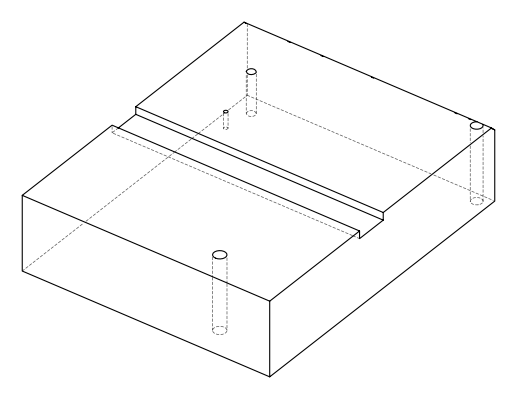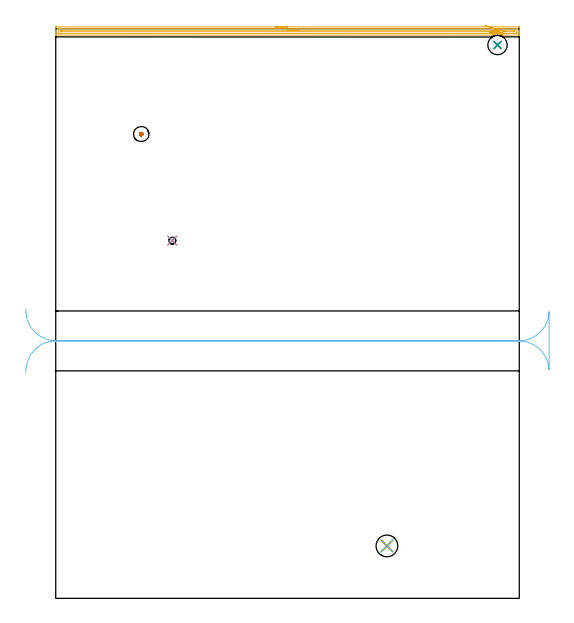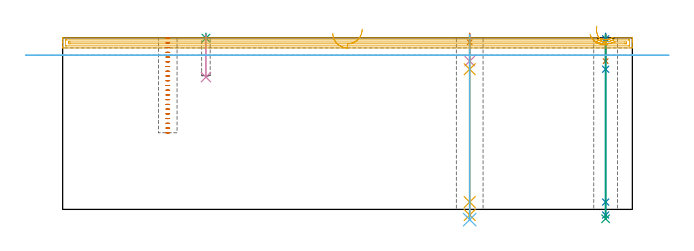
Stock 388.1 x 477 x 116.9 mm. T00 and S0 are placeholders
(PLAN: 13 operations, 10 tool changes, 15.8 min)
(1 SPOT_DRILL | STEP1HOLE | NXT0321_9005460120000 | 0.05 min | 181 mm3)
(2 SPOT_DRILL_1 | STEP1HOLE_1 | NXT0321_9005460120000 | 0.03 min | 3 mm3)
(3 SPOT_DRILL_2 | STEP1POCKET | NXT0321_9005460120000 | 0.03 min | 0 mm3)
(4 DRILL_BLIND_HOLE_INTO_CENTER | STEP1HOLE | NXT0301_077 | 0.07 min | 1127 mm3)
(5 GUN_DRILL_THROUGH_HOLE | STEP1HOLE | UGT0307_007 | 0.59 min | 7975 mm3)
(6 DRILL_TO_ENLARGE_THROUGH_HOLE | STEP1HOLE | UGT0301_251 | 0.51 min | 21062 mm3)
(7 DRILL_BLIND_HOLE_INTO_CENTER_1 | STEP1HOLE_1 | NXT0301_077 | 0.07 min | 1280 mm3)
(8 GUN_DRILL_THROUGH_HOLE_1 | STEP1HOLE_1 | UGT0307_007 | 0.58 min | 7979 mm3)
(9 DRILL_TO_ENLARGE_THROUGH_HOLE_1 | STEP1HOLE_1 | UGT0301_286 | 0.5 min | 14773 mm3)
(10 DRILL_BLIND_HOLE_INTO_CENTER_2 | STEP1POCKET | NXT0301_029 | 0.12 min | 677 mm3)
(11 AREA_MILL | FG_CHAMFER_SURFACE | UGT0205_001 | 9.63 min | 9238 mm3)
(12 MILL_RECTANGULAR_SLOT | SLOT_RECTANGULAR | UGT0201_020 | Follow Part, ap 12.5, ae 75% | 2.51 min | 229481 mm3)
(13 MILL_BLIND_HOLE_FROM_SOLID_MATERIAL | STEP1POCKET_1 | NXT0201_010 | Spiral | 1.09 min | 8188 mm3)
(TOOL NXT0321_9005460120000 | NC Spot Drill, 142deg, 12mm, Carbide, Uncoated | D12 PA142 FL30 Z2)
(TOOL NXT0301_077 | Carbide Drill 10.6mm [860.1-1060-053A1-MM 2214] | D10.6 PA140 FL71 Z2)
(TOOL UGT0307_007 | Gun Drill 10 mm | D10 PA130 FL24 Z1)
(TOOL UGT0301_251 | Twist Drill 18.2 mm | D18.2 PA118 FL135 Z2)
(TOOL UGT0301_286 | Twist Drill 16.2 mm | D16.2 PA118 FL125 Z2)
(TOOL NXT0301_029 | Carbide Drill 5.8mm [860.1-0580-017A1-MM 2214] | D5.8 PA140 FL28 Z2)
(TOOL UGT0205_001 | Chamfer Mill 20 x 3 x 45 deg. | D20 FL50 Z2)
(TOOL UGT0201_020 | End mill 50 mm | D50 FL50 Z4)
(TOOL NXT0201_010 | ENDMILL 10mm [2P460-1000-NA 1630] | D10 FL30 Z6)
(OP 1 SPOT_DRILL)
G17 G21 G94 G90
T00 M6
G54
G17 G0 G90 X277.3 Y43.9 S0 M3
G43 Z126.9 H0
G94 G81 G98 Z113.9 F250. R119.9
G80
M5
M2
(OP 2 SPOT_DRILL_1)
G17 G21 G94 G90
T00 M6
G54
G17 G0 G90 X369.9 Y463.3 S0 M3
G43 Z126.9 H0
G94 G81 G98 Z116.203 F250. R119.9
G80
M5
M2
(OP 3 SPOT_DRILL_2)
G17 G21 G94 G90
T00 M6
G54
G17 G0 G90 X97.6 Y299.5 S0 M3
G43 Z126.9 H0
G94 G81 G98 Z116.65 F250. R119.9
G80
M5
M2
(OP 4 DRILL_BLIND_HOLE_INTO_CENTER)
G17 G21 G94 G90
T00 M6
G54
G17 G0 G90 X277.3 Y43.9 S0 M3
G43 Z126.9 H1
G94 G81 G98 Z101. F250. R118.9
G80
M5
M2
(OP 5 GUN_DRILL_THROUGH_HOLE)
G17 G21 G94 G90
T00 M6
G54
G17 G0 G90 X277.3 Y43.9 M8
G43 Z126.9 H0
Z114.422
S716 M3
G94 G1 Z95.488 F125. M26
G4 X.084
Z5. F250.
G4 X.084
Z-3.832 F125.
G4 X.084
M5
M9
G0 Z114.422
Z126.9
M2
(OP 6 DRILL_TO_ENLARGE_THROUGH_HOLE)
G17 G21 G94 G90
T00 M6
G54
G17 G0 G90 X277.3 Y43.9 S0 M3
G43 Z126.9 H0
G94 G73 G98 Z-6.968 F250. Q17.695 R118.9
G80
M5
M2
(OP 7 DRILL_BLIND_HOLE_INTO_CENTER_1)
G17 G21 G94 G90
T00 M6
G54
G17 G0 G90 X369.9 Y463.3 S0 M3
G43 Z126.9 H1
G94 G81 G98 Z101. F250. R118.9
G80
M5
M2
(OP 8 GUN_DRILL_THROUGH_HOLE_1)
G17 G21 G94 G90
T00 M6
G54
G17 G0 G90 X369.9 Y463.3 M8
G43 Z126.9 H0
Z113.147
S716 M3
G94 G1 Z95.488 F125. M26
G4 X.084
Z5. F250.
G4 X.084
Z-3.832 F125.
G4 X.084
M5
M9
G0 Z113.147
Z126.9
M2
(OP 9 DRILL_TO_ENLARGE_THROUGH_HOLE_1)
G17 G21 G94 G90
T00 M6
G54
G17 G0 G90 X369.9 Y463.3 S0 M3
G43 Z126.9 H0
G94 G73 G98 Z-6.367 F250. Q15.408 R118.9
G80
M5
M2
(OP 10 DRILL_BLIND_HOLE_INTO_CENTER_2)
G17 G21 G94 G90
T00 M6
G54
G17 G0 G90 X97.6 Y299.5 S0 M3
G43 Z126.9 H1
G94 G81 G98 Z90.1 F250. R118.9
G80
M5
M2
(OP 11 AREA_MILL)
G17 G21 G94 G90
T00 M6
G54
G17 G0 G90 X184.05 Y478.5 S1061 M3
G43 Z126.9 H0
Z120.
G94 G1 X184.088 Z119.128 F250.
X184.202 Z118.264
X184.391 Z117.412
X184.653 Z116.58
X184.987 Z115.774
X185.39 Z115.
X185.858 Z114.264
X186.39 Z113.572
X186.979 Z112.929
X187.622 Z112.34
X188.314 Z111.809
X189.05 Z111.34
X189.824 Z110.937
X190.63 Z110.603
X191.462 Z110.341
X192.314 Z110.152
X193.178 Z110.038
X194.05 Z110.
X387.481 Y478.499 Z110.001
X387.867 Y478.497 Z110.002
X388.09 Y478.492 Z110.005
X388.1 Y478.118 Z110.379
Y474.612 Z113.883
Y474.074 Z114.423
Y473.735 Z114.761
Y473.197 Z115.299
Y472.859 Z115.636
Y472.181 Z116.318
Y471.895 Z116.604
X388.098 Y471.746 Z116.747
X388.09 Y471.602 Z116.889
X387.927 Y471.6 Z116.9
X374.972
X374.305 Y471.602 Z116.887
X374.164 Y471.681 Z116.817
X373.992 Y471.785 Z116.713
X373.548 Y472.021 Z116.478
X373.186 Y472.195 Z116.301
X373.089 Y472.243 Z116.255
X373.008 Y472.274 Z116.225
X372.899 Y472.316 Z116.183
X372.739 Y472.374 Z116.12
X372.65 Y472.409 Z116.087
X372.499 Y472.46 Z116.038
X372.206 Y472.557 Z115.941
X371.76 Y472.674 Z115.824
X371.313 Y472.767 Z115.732
X371.245 Y472.777 Z115.722
X370.867 Y472.832 Z115.663
X370.811 Y472.837 Z115.657
X370.754 Y472.843 Z115.652
X370.622 Y472.857 Z115.64
X370.608 Y472.859 Z115.639
X370.505 Y472.868 Z115.627
X370.42 Y472.877 Z115.619
X370.196 Y472.89 Z115.608
X369.897 Y472.897 Z115.601
X369.861 Y472.898 Z115.6
X369.756 Y472.893 Z115.595
X369.715 Y472.888 Z115.597
X369.526 Y472.884 Z115.609
X369.079 Y472.851 Z115.647
X368.633 Y472.791 Z115.705
X368.186 Y472.706 Z115.789
X367.825 Y472.616 Z115.877
X367.74 Y472.597 Z115.9
X367.736 Y472.596 Z115.902
X367.639 Y472.567 Z115.932
X367.567 Y472.544 Z115.954
X367.378 Y472.483 Z116.01
X367.292 Y472.457 Z116.037
X366.847 Y472.298 Z116.199
X366.712 Y472.243 Z116.256
X366.33 Y472.061 Z116.434
X366.176 Y471.982 Z116.514
X365.954 Y471.869 Z116.629
X365.862 Y471.816 Z116.682
X365.747 Y471.75 Z116.747
X365.627 Y471.678 Z116.819
X365.504 Y471.605 Z116.891
X365.145 Y471.6 Z116.9
X0.172
X0.01 Y471.602 Z116.888
X0. Y471.747 Z116.745
Y471.895 Z116.604
Y472.181 Z116.318
Y472.859 Z115.636
Y474.074 Z114.423
Y474.612 Z113.883
Y477.849 Z110.648
X0.003 Y478.118 Z110.379
X0.01 Y478.492 Z110.005
X0.233 Y478.497 Z110.002
X0.619 Y478.5 Z110.
X194.05
Y477.086 Z111.414
X385.694 Y477.085 Z111.415
X385.854 Y477.084 Z111.416
X386.048 Y477.08 Z111.42
X386.088 Y477.079 Z111.421
X386.093 Y477.052 Z111.448
X386.096 Y477.02 Z111.48
X386.099 Y476.843 Z111.657
X386.1 Y473.337 Z115.163
X386.098 Y473.204 Z115.296
X386.094 Y473.098 Z115.402
X386.09 Y473.031 Z115.469
X386.059 Y473.021 Z115.479
X385.694 Y473.016 Z115.484
X385.534 Y473.015 Z115.485
X375.34
X375.156 Y473.016 Z115.484
X375.065 Y473.019 Z115.481
X375.021 Y473.021 Z115.479
X374.972 Y473.042 Z115.458
X374.496 Y473.268 Z115.232
X374.079 Y473.465 Z115.035
X373.966 Y473.513 Z114.987
X373.884 Y473.544 Z114.956
X373.361 Y473.735 Z114.765
X373.186 Y473.794 Z114.706
X373.098 Y473.821 Z114.679
X372.292 Y474.031 Z114.469
X371.909 Y474.111 Z114.389
X371.399 Y474.193 Z114.307
X370.869 Y474.255 Z114.245
X370.505 Y474.285 Z114.215
X369.924 Y474.306 Z114.194
X369.612 Y474.302 Z114.198
X369.068 Y474.269 Z114.231
X368.9 Y474.255 Z114.245
X368.718 Y474.236 Z114.264
X368.268 Y474.177 Z114.323
X367.825 Y474.097 Z114.403
X367.52 Y474.034 Z114.466
X366.931 Y473.884 Z114.616
X366.814 Y473.851 Z114.649
X366.437 Y473.735 Z114.765
X366.081 Y473.61 Z114.89
X366.038 Y473.593 Z114.907
X365.73 Y473.468 Z115.032
X365.516 Y473.371 Z115.129
X365.145 Y473.197 Z115.303
X364.792 Y473.03 Z115.47
X364.618 Y473.021 Z115.479
X364.251 Y473.016 Z115.484
X364.092 Y473.015 Z115.485
X2.406
X2.246 Y473.016 Z115.484
X2.052 Y473.02 Z115.48
X2.012 Y473.021 Z115.479
X2.007 Y473.048 Z115.452
X2.004 Y473.08 Z115.42
X2.001 Y473.257 Z115.243
X2. Y476.763 Z111.737
X2.002 Y476.896 Z111.604
X2.006 Y477.002 Z111.498
X2.01 Y477.069 Z111.431
X2.041 Y477.079 Z111.421
X2.406 Y477.084 Z111.416
X2.566 Y477.085 Z111.415
X194.05 Y477.086 Z111.414
Y475.671 Z112.829
X368.532
X368.718 Y475.67 Z112.83
X368.553 Y475.65 Z112.85
X368.019 Y475.585 Z112.915
X367.825 Y475.56 Z112.94
X367.762 Y475.55 Z112.95
X367.411 Y475.488 Z113.012
X367.014 Y475.407 Z113.093
X366.931 Y475.388 Z113.112
X366.304 Y475.228 Z113.272
X366.038 Y475.152 Z113.348
X365.62 Y475.021 Z113.479
X365.145 Y474.853 Z113.647
X364.968 Y474.785 Z113.715
X364.538 Y474.612 Z113.888
X364.34 Y474.524 Z113.976
X364.251 Y474.485 Z114.015
X364.158 Y474.446 Z114.054
X364.073 Y474.435 Z114.065
X363.898 Y474.433 Z114.067
X363.544 Y474.429 Z114.071
X5.087
X4.378 Y474.43 Z114.07
X4.193 Y474.432 Z114.068
X4.016 Y474.435 Z114.065
X4.008 Y474.612 Z113.888
X4.003 Y474.798 Z113.702
X4.01 Y475.488 Z113.012
X4.013 Y475.664 Z112.836
X5.087 Y475.671 Z112.829
X194.05
X194.922 Z112.867
X195.786 Z112.98
X196.638 Z113.169
X197.47 Z113.432
X198.276 Z113.765
X199.05 Z114.168
X199.786 Z114.637
X200.478 Z115.168
X201.121 Z115.757
X201.71 Z116.401
X202.242 Z117.093
X202.71 Z117.829
X203.113 Z118.602
X203.447 Z119.408
X203.709 Z120.24
X203.898 Z121.092
X204.012 Z121.957
X204.05 Z122.829
G0 Z126.9
X363.947 Y473.915
Z124.858
G1 X363.789 Y473.877 Z124.001
X363.704 Y473.856 Z123.133
X363.694 Y473.854 Z122.26
X363.757 Y473.869 Z121.39
X363.893 Y473.902 Z120.529
X364.102 Y473.953 Z119.684
X364.382 Y474.02 Z118.86
X364.731 Y474.105 Z118.065
X365.145 Y474.205 Z117.304
X365.622 Y474.32 Z116.583
X366.159 Y474.45 Z115.908
X366.751 Y474.593 Z115.283
X367.394 Y474.749 Z114.714
X368.082 Y474.915 Z114.204
X368.811 Y475.092 Z113.758
X369.575 Y475.276 Z113.38
X370.368 Y475.468 Z113.071
X371.184 Y475.666 Z112.834
X371.197 Y475.669 Z112.831
X371.212 Y475.671 Z112.829
X383.013
X383.722 Y475.67 Z112.83
X383.907 Y475.668 Z112.832
X384.084 Y475.665 Z112.835
X384.092 Y475.488 Z113.012
X384.097 Y475.302 Z113.198
X384.09 Y474.612 Z113.888
X384.087 Y474.435 Z114.065
X383.013 Y474.429 Z114.071
X376.759
X376.051 Y474.43 Z114.07
X375.866 Y474.432 Z114.068
X375.682 Y474.435 Z114.065
X375.266 Y474.612 Z113.888
X374.972 Y474.732 Z113.768
X374.767 Y474.813 Z113.687
X374.079 Y475.053 Z113.447
X373.802 Y475.14 Z113.36
X373.436 Y475.243 Z113.257
X373.186 Y475.305 Z113.195
X372.4 Y475.488 Z113.012
X372.292 Y475.507 Z112.993
X372.27 Y475.51 Z112.99
X371.678 Y475.594 Z112.906
X371.399 Y475.632 Z112.868
X371.23 Y475.654 Z112.846
X371.2 Y475.66 Z112.84
X371.184 Y475.666 Z112.834
X370.384 Y475.931 Z112.608
X369.569 Y476.202 Z112.457
X368.744 Y476.476 Z112.381
X367.916 Y476.751
X367.091 Y477.025 Z112.457
X366.276 Y477.296 Z112.609
X365.476 Y477.562 Z112.834
X364.698 Y477.82 Z113.133
X363.948 Y478.069 Z113.502
X363.231 Y478.308 Z113.938
X362.553 Y478.533 Z114.438
X361.919 Y478.744 Z114.999
X361.333 Y478.938 Z115.616
X360.801 Y479.115 Z116.284
X360.326 Y479.273 Z116.999
X359.912 Y479.41 Z117.754
X359.563 Y479.526 Z118.545
X359.279 Y479.62 Z119.365
G0 Z126.9
M5
M2
(OP 12 MILL_RECTANGULAR_SLOT)
G17 G21 G94 G90
T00 M6
G54
G17 G0 G90 X-25.117 Y188.728 S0 M3
G43 Z127.037 H0
Z105.1
G94 G1 X-24.97 Y191.724 F250.
G2 X-16.518 Y209.265 R25. F500.
X-7.907 Y214.217 R25. F386.
X0. Y215.5 R25. F294.
G1 X361.955
X388.1 F500.
G2 X413.09 Y191.207 R25.
G1 Y239.893
G2 X388.1 Y215.6 R25.
G1 X0.
G2 X-24.97 Y239.376 R25.
G1 X-25.117 Y242.372 F250.
G0 Z127.037
M5
M2
(OP 13 MILL_BLIND_HOLE_FROM_SOLID_MATERIAL)
G17 G21 G94 G90
T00 M6
G54
G17 G0 G90 X71.6 Y388.7 S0 M3
G43 Z126.9 H1
Z116.676
G94 G3 X72.233 Y389.417 R0.638 F250.
X71.431 Y390.039 R0.717
X70.261 Y388.531 R1.35
X71.431 Y390.039 R-1.35
X70.846 Y389.285 R0.675
X71.6 Y388.7 R0.675
G0 Z113.452
G3 X72.233 Y389.417 R0.638
X71.431 Y390.039 R0.717
X70.261 Y388.531 R1.35
X71.431 Y390.039 R-1.35
X70.846 Y389.285 R0.675
X71.6 Y388.7 R0.675
G0 Z110.229
G3 X72.233 Y389.417 R0.638
X71.431 Y390.039 R0.717
X70.261 Y388.531 R1.35
X71.431 Y390.039 R-1.35
X70.846 Y389.285 R0.675
X71.6 Y388.7 R0.675
G0 Z107.005
G3 X72.233 Y389.417 R0.638
X71.431 Y390.039 R0.717
X70.261 Y388.531 R1.35
X71.431 Y390.039 R-1.35
X70.846 Y389.285 R0.675
X71.6 Y388.7 R0.675
G0 Z103.781
G3 X72.233 Y389.417 R0.638
X71.431 Y390.039 R0.717
X70.261 Y388.531 R1.35
X71.431 Y390.039 R-1.35
X70.846 Y389.285 R0.675
X71.6 Y388.7 R0.675
G0 Z100.557
G3 X72.233 Y389.417 R0.638
X71.431 Y390.039 R0.717
X70.261 Y388.531 R1.35
X71.431 Y390.039 R-1.35
X70.846 Y389.285 R0.675
X71.6 Y388.7 R0.675
G0 Z97.333
G3 X72.233 Y389.417 R0.638
X71.431 Y390.039 R0.717
X70.261 Y388.531 R1.35
X71.431 Y390.039 R-1.35
X70.846 Y389.285 R0.675
X71.6 Y388.7 R0.675
G0 Z94.11
G3 X72.233 Y389.417 R0.638
X71.431 Y390.039 R0.717
X70.261 Y388.531 R1.35
X71.431 Y390.039 R-1.35
X70.846 Y389.285 R0.675
X71.6 Y388.7 R0.675
G0 Z90.886
G3 X72.233 Y389.417 R0.638
X71.431 Y390.039 R0.717
X70.261 Y388.531 R1.35
X71.431 Y390.039 R-1.35
X70.846 Y389.285 R0.675
X71.6 Y388.7 R0.675
G0 Z87.662
G3 X72.233 Y389.417 R0.638
X71.431 Y390.039 R0.717
X70.261 Y388.531 R1.35
X71.431 Y390.039 R-1.35
X70.846 Y389.285 R0.675
X71.6 Y388.7 R0.675
G0 Z84.438
G3 X72.233 Y389.417 R0.638
X71.431 Y390.039 R0.717
X70.261 Y388.531 R1.35
X71.431 Y390.039 R-1.35
X70.846 Y389.285 R0.675
X71.6 Y388.7 R0.675
G0 Z81.214
G3 X72.233 Y389.417 R0.638
X71.431 Y390.039 R0.717
X70.261 Y388.531 R1.35
X71.431 Y390.039 R-1.35
X70.846 Y389.285 R0.675
X71.6 Y388.7 R0.675
G0 Z77.99
G3 X72.233 Y389.417 R0.638
X71.431 Y390.039 R0.717
X70.261 Y388.531 R1.35
X71.431 Y390.039 R-1.35
X70.846 Y389.285 R0.675
X71.6 Y388.7 R0.675
G0 Z74.767
G3 X72.233 Y389.417 R0.638
X71.431 Y390.039 R0.717
X70.261 Y388.531 R1.35
X71.431 Y390.039 R-1.35
X70.846 Y389.285 R0.675
X71.6 Y388.7 R0.675
G0 Z71.543
G3 X72.233 Y389.417 R0.638
X71.431 Y390.039 R0.717
X70.261 Y388.531 R1.35
X71.431 Y390.039 R-1.35
X70.846 Y389.285 R0.675
X71.6 Y388.7 R0.675
G0 Z68.319
G3 X72.233 Y389.417 R0.638
X71.431 Y390.039 R0.717
X70.261 Y388.531 R1.35
X71.431 Y390.039 R-1.35
X70.846 Y389.285 R0.675
X71.6 Y388.7 R0.675
G0 Z65.095
G3 X72.233 Y389.417 R0.638
X71.431 Y390.039 R0.717
X70.261 Y388.531 R1.35
X71.431 Y390.039 R-1.35
X70.846 Y389.285 R0.675
X71.6 Y388.7 R0.675
G0 Z61.871
G3 X72.233 Y389.417 R0.638
X71.431 Y390.039 R0.717
X70.261 Y388.531 R1.35
X71.431 Y390.039 R-1.35
X70.846 Y389.285 R0.675
X71.6 Y388.7 R0.675
G0 Z58.648
G3 X72.233 Y389.417 R0.638
X71.431 Y390.039 R0.717
X70.261 Y388.531 R1.35
X71.431 Y390.039 R-1.35
X70.846 Y389.285 R0.675
X71.6 Y388.7 R0.675
G0 Z55.424
G3 X72.233 Y389.417 R0.638
X71.431 Y390.039 R0.717
X70.261 Y388.531 R1.35
X71.431 Y390.039 R-1.35
X70.846 Y389.285 R0.675
X71.6 Y388.7 R0.675
G0 Z52.2
G3 X72.233 Y389.417 R0.638
X71.431 Y390.039 R0.717
X70.261 Y388.531 R1.35
X71.431 Y390.039 R-1.35
X70.846 Y389.285 R0.675
X71.6 Y388.7 R0.675
G0 Z126.9
M5
M2
